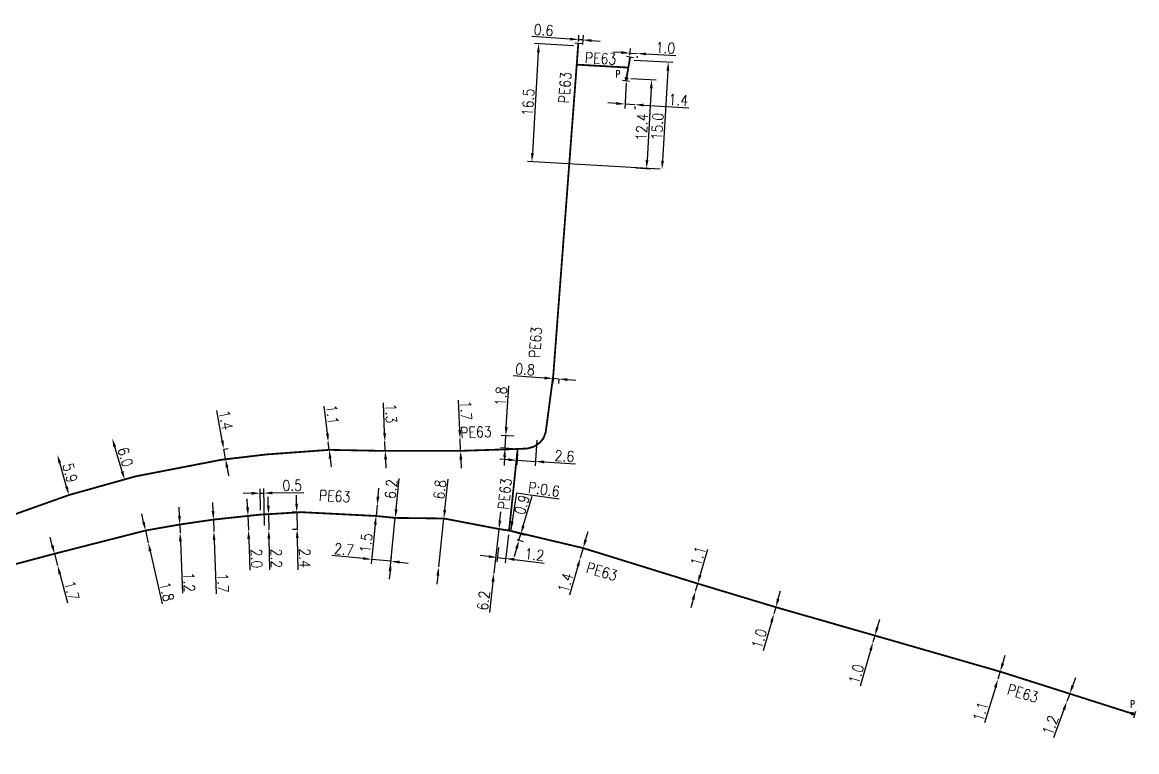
# Model space of a CAD drawing. Header units: millimetres. Extents: x 150994 to 151987, y 125997 to 127005.
# Drawn here: x 151564.7 to 151720, y 126005.2 to 126106.9 of the extents above; entities that cross this region are included whole.
import ezdxf
from ezdxf.enums import TextEntityAlignment as Align

# ---------------------------------------------------------------- set-up
doc = ezdxf.new("R2010")
doc.units = ezdxf.units.MM
doc.header["$PDMODE"] = 34
doc.linetypes.add('L_100_PE', pattern=[14, 10, -1.5, 1, -1.5])
doc.layers.get('0').update_dxf_attribs({"linetype": 'CONTINUOUS'})
doc.layers.get('Defpoints').update_dxf_attribs({"linetype": 'CONTINUOUS'})
for name, color, linetype in [('L_140', 3, 'CONTINUOUS'), ('L_300', 7, 'CONTINUOUS'), ('L_340', 7, 'CONTINUOUS')]:
    doc.layers.add(name, color=color, linetype=linetype)
doc.styles.add('G_ROMANS', font='ROMANS.SHX', dxfattribs={"width": 0.75})
doc.styles.get("Standard").update_dxf_attribs({"font": 'romans.shx', "width": 0.85})
doc.dimstyles.get("Standard").update_dxf_attribs({"dimtxt": 1.5, "dimasz": 1.2, "dimexe": 0.625, "dimexo": 0.625, "dimgap": 0.25, "dimtad": 1, "dimdec": 1, "dimzin": 0, "dimdsep": 46, "dimtxsty": 'Standard', "dimcen": -0.5, "dimadec": 0, "dimazin": 0, "dimtfac": 1, "dimtdec": 1, "dimtmove": 0, "dimatfit": 3, "dimfxl": 0, "dimtolj": 1, "dimtzin": 0, "dimarcsym": 0})

# ---------------------------------------------------------------- blocks, each defined once
blk = doc.blocks.new('*D0')
at = {"layer": 'Defpoints', "color": 0, "linetype": 'Continuous', "transparency": 16777216}
for p in [(151710.68, 126013.28), (151710.28, 126012.2), (151710.28, 126012.2)]:
    blk.add_point(p, dxfattribs=at)
at = {"layer": 'L_140', "color": 0, "linetype": 'Continuous', "lineweight": -2, "transparency": 16777216}
for p, q in [((151711.09, 126014.41), (151711.51, 126015.53)), ((151710.68, 126013.28), (151710.28, 126012.2)), ((151709.86, 126011.07), (151708.42, 126007.14))]:
    blk.add_line(p, q, dxfattribs=at)
at = {"layer": 'L_140', "color": 0, "linetype": 'Continuous', "transparency": 16777216}
for points in [[(151710.9, 126014.47), (151711.28, 126014.34), (151710.68, 126013.28)], [(151709.68, 126011.14), (151710.05, 126011), (151710.28, 126012.2)]]:
    blk.add_solid(points, dxfattribs=at)
at = {"layer": 'L_140', "color": 0, "linetype": 'Continuous', "transparency": 16777216, "insert": (151708, 126008.89), "char_height": 1.5, "attachment_point": 5, "rotation": 69.7941}
blk.add_mtext('\\A1;1.2', dxfattribs=at)
blk = doc.blocks.new('*D1')
at = {"layer": 'Defpoints', "color": 0, "linetype": 'Continuous', "transparency": 16777216}
for p in [(151700.99, 126016.36), (151700.66, 126015.31), (151700.66, 126015.31)]:
    blk.add_point(p, dxfattribs=at)
at = {"layer": 'L_140', "color": 0, "linetype": 'Continuous', "lineweight": -2, "transparency": 16777216}
for p, q in [((151701.34, 126017.51), (151701.69, 126018.65)), ((151700.99, 126016.36), (151700.66, 126015.31)), ((151700.31, 126014.16), (151698.82, 126009.24))]:
    blk.add_line(p, q, dxfattribs=at)
at = {"layer": 'L_140', "color": 0, "linetype": 'Continuous', "transparency": 16777216}
for points in [[(151701.14, 126017.56), (151701.53, 126017.45), (151700.99, 126016.36)], [(151700.12, 126014.22), (151700.51, 126014.1), (151700.66, 126015.31)]]:
    blk.add_solid(points, dxfattribs=at)
at = {"layer": 'L_140', "color": 0, "linetype": 'Continuous', "transparency": 16777216, "insert": (151698.24, 126010.79), "char_height": 1.5, "attachment_point": 5, "rotation": 73.0335}
blk.add_mtext('\\A1;1.1', dxfattribs=at)
blk = doc.blocks.new('*D2')
at = {"layer": 'Defpoints', "color": 0, "linetype": 'Continuous', "transparency": 16777216}
for p in [(151683.52, 126021.39), (151683.25, 126020.48), (151683.25, 126020.48)]:
    blk.add_point(p, dxfattribs=at)
at = {"layer": 'L_140', "color": 0, "linetype": 'Continuous', "lineweight": -2, "transparency": 16777216}
for p, q in [((151683.86, 126022.55), (151684.19, 126023.7)), ((151683.52, 126021.39), (151683.25, 126020.48)), ((151682.92, 126019.33), (151681.46, 126014.32))]:
    blk.add_line(p, q, dxfattribs=at)
at = {"layer": 'L_140', "color": 0, "linetype": 'Continuous', "transparency": 16777216}
for points in [[(151683.66, 126022.6), (151684.05, 126022.49), (151683.52, 126021.39)], [(151682.73, 126019.39), (151683.11, 126019.27), (151683.25, 126020.48)]]:
    blk.add_solid(points, dxfattribs=at)
at = {"layer": 'L_140', "color": 0, "linetype": 'Continuous', "transparency": 16777216, "insert": (151680.92, 126016.04), "char_height": 1.5, "attachment_point": 5, "rotation": 73.7423}
blk.add_mtext('\\A1;1.0', dxfattribs=at)
blk = doc.blocks.new('*D3')
at = {"layer": 'Defpoints', "color": 0, "linetype": 'Continuous', "transparency": 16777216}
for p in [(151669.44, 126024.43), (151669.44, 126024.43), (151669.71, 126025.35)]:
    blk.add_point(p, dxfattribs=at)
at = {"layer": 'L_140', "color": 0, "linetype": 'Continuous', "lineweight": -2, "transparency": 16777216}
for p, q in [((151670.04, 126026.5), (151670.37, 126027.65)), ((151669.71, 126025.35), (151669.44, 126024.43)), ((151669.11, 126023.28), (151667.95, 126019.26))]:
    blk.add_line(p, q, dxfattribs=at)
at = {"layer": 'L_140', "color": 0, "linetype": 'Continuous', "transparency": 16777216}
for points in [[(151669.85, 126026.55), (151670.23, 126026.44), (151669.71, 126025.35)], [(151668.92, 126023.34), (151669.3, 126023.22), (151669.44, 126024.43)]]:
    blk.add_solid(points, dxfattribs=at)
at = {"layer": 'L_140', "color": 0, "linetype": 'Continuous', "transparency": 16777216, "insert": (151667.4, 126020.97), "char_height": 1.5, "attachment_point": 5, "rotation": 73.8783}
blk.add_mtext('\\A1;1.0', dxfattribs=at)
blk = doc.blocks.new('*D4')
at = {"layer": 'Defpoints', "color": 0, "linetype": 'Continuous', "transparency": 16777216}
for p in [(151658.51, 126027.58), (151658.51, 126027.58), (151658.82, 126028.64)]:
    blk.add_point(p, dxfattribs=at)
at = {"layer": 'L_140', "color": 0, "linetype": 'Continuous', "lineweight": -2, "transparency": 16777216}
for p, q in [((151659.15, 126029.79), (151660.21, 126033.46)), ((151658.51, 126027.58), (151658.82, 126028.64)), ((151658.18, 126026.42), (151657.85, 126025.27))]:
    blk.add_line(p, q, dxfattribs=at)
at = {"layer": 'L_140', "color": 0, "linetype": 'Continuous', "transparency": 16777216}
for points in [[(151658.96, 126029.84), (151659.34, 126029.73), (151658.82, 126028.64)], [(151657.99, 126026.48), (151658.37, 126026.37), (151658.51, 126027.58)]]:
    blk.add_solid(points, dxfattribs=at)
at = {"layer": 'L_140', "color": 0, "linetype": 'Continuous', "transparency": 16777216, "insert": (151658.88, 126032.48), "char_height": 1.5, "attachment_point": 5, "rotation": 73.931}
blk.add_mtext('\\A1;1.1', dxfattribs=at)
blk = doc.blocks.new('*D5')
at = {"layer": 'Defpoints', "color": 0, "linetype": 'Continuous', "transparency": 16777216}
for p in [(151642.86, 126033.59), (151642.46, 126032.24), (151642.46, 126032.24)]:
    blk.add_point(p, dxfattribs=at)
at = {"layer": 'L_140', "color": 0, "linetype": 'Continuous', "lineweight": -2, "transparency": 16777216}
for p, q in [((151643.19, 126034.74), (151643.53, 126035.89)), ((151642.86, 126033.59), (151642.46, 126032.24)), ((151642.13, 126031.09), (151640.94, 126027.01))]:
    blk.add_line(p, q, dxfattribs=at)
at = {"layer": 'L_140', "color": 0, "linetype": 'Continuous', "transparency": 16777216}
for points in [[(151643, 126034.79), (151643.39, 126034.68), (151642.86, 126033.59)], [(151641.94, 126031.15), (151642.32, 126031.03), (151642.46, 126032.24)]]:
    blk.add_solid(points, dxfattribs=at)
at = {"layer": 'L_140', "color": 0, "linetype": 'Continuous', "transparency": 16777216, "insert": (151640.4, 126028.76), "char_height": 1.5, "attachment_point": 5, "rotation": 73.7108}
blk.add_mtext('\\A1;1.4', dxfattribs=at)
blk = doc.blocks.new('*D6')
at = {"layer": 'Defpoints', "color": 0, "linetype": 'Continuous', "transparency": 16777216}
for p in [(151632.53, 126036.04), (151633.02, 126034.96), (151633.91, 126034.69)]:
    blk.add_point(p, dxfattribs=at)
at = {"layer": 'L_140', "color": 0, "linetype": 'Continuous', "lineweight": -2, "transparency": 16777216}
for p, q in [((151634.51, 126036.7), (151635.73, 126040.84)), ((151633.13, 126035.86), (151634.77, 126035.37)), ((151633.91, 126034.69), (151634.17, 126035.55)), ((151633.57, 126033.54), (151633.23, 126032.39)), ((151633.61, 126034.78), (151634.51, 126034.51))]:
    blk.add_line(p, q, dxfattribs=at)
at = {"layer": 'L_140', "color": 0, "linetype": 'Continuous', "transparency": 16777216}
for points in [[(151634.32, 126036.76), (151634.7, 126036.65), (151634.17, 126035.55)], [(151633.38, 126033.6), (151633.76, 126033.48), (151633.91, 126034.69)]]:
    blk.add_solid(points, dxfattribs=at)
at = {"layer": 'L_140', "color": 0, "linetype": 'Continuous', "transparency": 16777216, "insert": (151634.33, 126039.63), "char_height": 1.5, "attachment_point": 5, "rotation": 73.4862}
blk.add_mtext('\\A1;0.9', dxfattribs=at)
blk = doc.blocks.new('*D7')
at = {"layer": 'Defpoints', "color": 0, "linetype": 'Continuous', "transparency": 16777216}
for p in [(151632.53, 126036.04), (151631.12, 126034.28), (151630.88, 126032.28)]:
    blk.add_point(p, dxfattribs=at)
at = {"layer": 'L_140', "color": 0, "linetype": 'Continuous', "lineweight": -2, "transparency": 16777216}
for p, q in [((151632.46, 126035.42), (151632, 126031.52)), ((151631.05, 126033.66), (151630.81, 126031.66)), ((151629.69, 126032.42), (151628.5, 126032.56)), ((151630.88, 126032.28), (151632.07, 126032.14)), ((151633.27, 126032), (151637.43, 126031.51))]:
    blk.add_line(p, q, dxfattribs=at)
at = {"layer": 'L_140', "color": 0, "linetype": 'Continuous', "transparency": 16777216}
for points in [[(151629.71, 126032.61), (151629.67, 126032.22), (151630.88, 126032.28)], [(151633.29, 126032.2), (151633.24, 126031.8), (151632.07, 126032.14)]]:
    blk.add_solid(points, dxfattribs=at)
at = {"layer": 'L_140', "color": 0, "linetype": 'Continuous', "transparency": 16777216, "insert": (151636.06, 126032.68), "char_height": 1.5, "attachment_point": 5, "rotation": 353.3208}
blk.add_mtext('\\A1;1.2', dxfattribs=at)
blk = doc.blocks.new('*D8')
at = {"layer": 'Defpoints', "color": 0, "linetype": 'Continuous', "transparency": 16777216}
for p in [(151631.12, 126036.25), (151630.41, 126030.09), (151630.41, 126030.09)]:
    blk.add_point(p, dxfattribs=at)
at = {"layer": 'L_140', "color": 0, "linetype": 'Continuous', "lineweight": -2, "transparency": 16777216}
for p, q in [((151631.25, 126037.44), (151631.39, 126038.63)), ((151631.12, 126036.25), (151630.41, 126030.09)), ((151630.27, 126028.9), (151629.78, 126024.61))]:
    blk.add_line(p, q, dxfattribs=at)
at = {"layer": 'L_140', "color": 0, "linetype": 'Continuous', "transparency": 16777216}
for points in [[(151631.05, 126037.46), (151631.45, 126037.42), (151631.12, 126036.25)], [(151630.07, 126028.92), (151630.47, 126028.87), (151630.41, 126030.09)]]:
    blk.add_solid(points, dxfattribs=at)
at = {"layer": 'L_140', "color": 0, "linetype": 'Continuous', "transparency": 16777216, "insert": (151628.96, 126026.27), "char_height": 1.5, "attachment_point": 5, "rotation": 83.438}
blk.add_mtext('\\A1;6.2', dxfattribs=at)
blk = doc.blocks.new('*D9')
at = {"layer": 'Defpoints', "color": 0, "linetype": 'Continuous', "transparency": 16777216}
for p in [(151623.44, 126037.72), (151622.72, 126030.96), (151622.72, 126030.96)]:
    blk.add_point(p, dxfattribs=at)
at = {"layer": 'L_140', "color": 0, "linetype": 'Continuous', "lineweight": -2, "transparency": 16777216}
for p, q in [((151623.57, 126038.91), (151624.03, 126043.2)), ((151622.72, 126030.96), (151623.44, 126037.72)), ((151622.59, 126029.76), (151622.46, 126028.57))]:
    blk.add_line(p, q, dxfattribs=at)
at = {"layer": 'L_140', "color": 0, "linetype": 'Continuous', "transparency": 16777216}
for points in [[(151623.37, 126038.93), (151623.77, 126038.89), (151623.44, 126037.72)], [(151622.39, 126029.78), (151622.79, 126029.74), (151622.72, 126030.96)]]:
    blk.add_solid(points, dxfattribs=at)
at = {"layer": 'L_140', "color": 0, "linetype": 'Continuous', "transparency": 16777216, "insert": (151622.87, 126041.76), "char_height": 1.5, "attachment_point": 5, "rotation": 83.903}
blk.add_mtext('\\A1;6.8', dxfattribs=at)
blk = doc.blocks.new('*D10')
at = {"layer": 'Defpoints', "color": 0, "linetype": 'Continuous', "transparency": 16777216}
for p in [(151616.67, 126037.8), (151616.05, 126031.63), (151616.05, 126031.63)]:
    blk.add_point(p, dxfattribs=at)
at = {"layer": 'L_140', "color": 0, "linetype": 'Continuous', "lineweight": -2, "transparency": 16777216}
for p, q in [((151616.79, 126038.99), (151617.22, 126043.28)), ((151616.05, 126031.63), (151616.67, 126037.8)), ((151615.93, 126030.43), (151615.81, 126029.24))]:
    blk.add_line(p, q, dxfattribs=at)
at = {"layer": 'L_140', "color": 0, "linetype": 'Continuous', "transparency": 16777216}
for points in [[(151616.59, 126039.01), (151616.99, 126038.97), (151616.67, 126037.8)], [(151615.73, 126030.45), (151616.13, 126030.41), (151616.05, 126031.63)]]:
    blk.add_solid(points, dxfattribs=at)
at = {"layer": 'L_140', "color": 0, "linetype": 'Continuous', "transparency": 16777216, "insert": (151616.07, 126041.83), "char_height": 1.5, "attachment_point": 5, "rotation": 84.2509}
blk.add_mtext('\\A1;6.2', dxfattribs=at)
blk = doc.blocks.new('*D11')
at = {"layer": 'Defpoints', "color": 0, "linetype": 'Continuous', "transparency": 16777216}
for p in [(151613.99, 126038.07), (151616.06, 126031.75), (151615.86, 126029.72)]:
    blk.add_point(p, dxfattribs=at)
at = {"layer": 'L_140', "color": 0, "linetype": 'Continuous', "lineweight": -2, "transparency": 16777216}
for p, q in [((151613.92, 126037.45), (151613.31, 126031.4)), ((151612.18, 126032.14), (151607.83, 126032.58)), ((151616.06, 126031.75), (151613.38, 126032.02)), ((151615.92, 126030.35), (151616.13, 126032.38)), ((151617.26, 126031.63), (151618.45, 126031.51))]:
    blk.add_line(p, q, dxfattribs=at)
at = {"layer": 'L_140', "color": 0, "linetype": 'Continuous', "transparency": 16777216}
for points in [[(151612.2, 126032.34), (151612.16, 126031.95), (151613.38, 126032.02)], [(151617.28, 126031.83), (151617.24, 126031.43), (151616.06, 126031.75)]]:
    blk.add_solid(points, dxfattribs=at)
at = {"layer": 'L_140', "color": 0, "linetype": 'Continuous', "transparency": 16777216, "insert": (151609.51, 126033.42), "char_height": 1.5, "attachment_point": 5, "rotation": 354.2509}
blk.add_mtext('\\A1;2.7', dxfattribs=at)
blk = doc.blocks.new('*D12')
at = {"layer": 'Defpoints', "color": 0, "linetype": 'Continuous', "transparency": 16777216}
for p in [(151614.14, 126039.56), (151614.14, 126039.56), (151613.99, 126038.07)]:
    blk.add_point(p, dxfattribs=at)
at = {"layer": 'L_140', "color": 0, "linetype": 'Continuous', "lineweight": -2, "transparency": 16777216}
for p, q in [((151614.26, 126040.76), (151614.38, 126041.95)), ((151613.36, 126038.13), (151613.36, 126038.13)), ((151613.51, 126039.63), (151613.51, 126039.63)), ((151614.14, 126039.56), (151613.99, 126038.07)), ((151613.87, 126036.88), (151613.45, 126032.71))]:
    blk.add_line(p, q, dxfattribs=at)
at = {"layer": 'L_140', "color": 0, "linetype": 'Continuous', "transparency": 16777216}
for points in [[(151614.06, 126040.78), (151614.46, 126040.74), (151614.14, 126039.56)], [(151613.67, 126036.9), (151614.06, 126036.86), (151613.99, 126038.07)]]:
    blk.add_solid(points, dxfattribs=at)
at = {"layer": 'L_140', "color": 0, "linetype": 'Continuous', "transparency": 16777216, "insert": (151612.6, 126034.3), "char_height": 1.5, "attachment_point": 5, "rotation": 84.2509}
blk.add_mtext('\\A1;1.5', dxfattribs=at)
blk = doc.blocks.new('*D13')
at = {"layer": 'Defpoints', "color": 0, "linetype": 'Continuous', "transparency": 16777216}
for p in [(151603.56, 126038.6), (151602.98, 126036.19), (151603.6, 126036.2)]:
    blk.add_point(p, dxfattribs=at)
at = {"layer": 'L_140', "color": 0, "linetype": 'Continuous', "lineweight": -2, "transparency": 16777216}
for p, q in [((151602.91, 126039.79), (151602.89, 126040.99)), ((151602.93, 126038.59), (151602.31, 126038.58)), ((151602.94, 126038.59), (151602.98, 126036.19)), ((151602.97, 126036.19), (151602.35, 126036.18)), ((151603, 126034.99), (151603.08, 126030.56))]:
    blk.add_line(p, q, dxfattribs=at)
at = {"layer": 'L_140', "color": 0, "linetype": 'Continuous', "transparency": 16777216}
for points in [[(151603.11, 126039.8), (151602.71, 126039.79), (151602.94, 126038.59)], [(151603.2, 126035), (151602.8, 126034.99), (151602.98, 126036.19)]]:
    blk.add_solid(points, dxfattribs=at)
at = {"layer": 'L_140', "color": 0, "linetype": 'Continuous', "transparency": 16777216, "insert": (151604.05, 126032.2), "char_height": 1.5, "attachment_point": 5, "rotation": 271.0036}
blk.add_mtext('\\A1;2.4', dxfattribs=at)
blk = doc.blocks.new('*D14')
at = {"layer": 'Defpoints', "color": 0, "linetype": 'Continuous', "transparency": 16777216}
for p in [(151598.99, 126038.32), (151599.03, 126036.12), (151599.03, 126036.12)]:
    blk.add_point(p, dxfattribs=at)
at = {"layer": 'L_140', "color": 0, "linetype": 'Continuous', "lineweight": -2, "transparency": 16777216}
for p, q in [((151598.97, 126039.52), (151598.94, 126040.72)), ((151598.99, 126038.32), (151599.03, 126036.12)), ((151599.05, 126034.92), (151599.12, 126030.55))]:
    blk.add_line(p, q, dxfattribs=at)
at = {"layer": 'L_140', "color": 0, "linetype": 'Continuous', "transparency": 16777216}
for points in [[(151599.17, 126039.53), (151598.77, 126039.52), (151598.99, 126038.32)], [(151599.25, 126034.93), (151598.85, 126034.92), (151599.03, 126036.12)]]:
    blk.add_solid(points, dxfattribs=at)
at = {"layer": 'L_140', "color": 0, "linetype": 'Continuous', "transparency": 16777216, "insert": (151600.09, 126032.16), "char_height": 1.5, "attachment_point": 5, "rotation": 271.0036}
blk.add_mtext('\\A1;2.2', dxfattribs=at)
blk = doc.blocks.new('*D15')
at = {"layer": 'Defpoints', "color": 0, "linetype": 'Continuous', "transparency": 16777216}
for p in [(151598.34, 126041.26), (151597.89, 126038.26), (151598.43, 126036.11)]:
    blk.add_point(p, dxfattribs=at)
at = {"layer": 'L_140', "color": 0, "linetype": 'Continuous', "lineweight": -2, "transparency": 16777216}
for p, q in [((151596.64, 126041.23), (151595.44, 126041.2)), ((151597.88, 126038.88), (151597.83, 126041.87)), ((151597.84, 126041.25), (151598.34, 126041.26)), ((151598.42, 126036.74), (151598.33, 126041.88)), ((151599.54, 126041.28), (151603.91, 126041.35))]:
    blk.add_line(p, q, dxfattribs=at)
at = {"layer": 'L_140', "color": 0, "linetype": 'Continuous', "transparency": 16777216}
for points in [[(151596.63, 126041.43), (151596.64, 126041.03), (151597.84, 126041.25)], [(151599.53, 126041.48), (151599.54, 126041.08), (151598.34, 126041.26)]]:
    blk.add_solid(points, dxfattribs=at)
at = {"layer": 'L_140', "color": 0, "linetype": 'Continuous', "transparency": 16777216, "insert": (151602.3, 126042.33), "char_height": 1.5, "attachment_point": 5, "rotation": 1.0036}
blk.add_mtext('\\A1;0.5', dxfattribs=at)
blk = doc.blocks.new('*D16')
at = {"layer": 'Defpoints', "color": 0, "linetype": 'Continuous', "transparency": 16777216}
for p in [(151596.13, 126038.08), (151596.2, 126036.08), (151596.2, 126036.08)]:
    blk.add_point(p, dxfattribs=at)
at = {"layer": 'L_140', "color": 0, "linetype": 'Continuous', "lineweight": -2, "transparency": 16777216}
for p, q in [((151596.08, 126039.28), (151596.04, 126040.48)), ((151596.13, 126038.08), (151596.2, 126036.08)), ((151596.24, 126034.88), (151596.39, 126030.52))]:
    blk.add_line(p, q, dxfattribs=at)
at = {"layer": 'L_140', "color": 0, "linetype": 'Continuous', "transparency": 16777216}
for points in [[(151596.28, 126039.29), (151595.88, 126039.27), (151596.13, 126038.08)], [(151596.44, 126034.89), (151596.04, 126034.88), (151596.2, 126036.08)]]:
    blk.add_solid(points, dxfattribs=at)
at = {"layer": 'L_140', "color": 0, "linetype": 'Continuous', "transparency": 16777216, "insert": (151597.34, 126032.14), "char_height": 1.5, "attachment_point": 5, "rotation": 272.0299}
blk.add_mtext('\\A1;2.0', dxfattribs=at)
blk = doc.blocks.new('*D17')
at = {"layer": 'Defpoints', "color": 0, "linetype": 'Continuous', "transparency": 16777216}
for p in [(151591.31, 126037.56), (151591.37, 126035.91), (151591.37, 126035.91)]:
    blk.add_point(p, dxfattribs=at)
at = {"layer": 'L_140', "color": 0, "linetype": 'Continuous', "lineweight": -2, "transparency": 16777216}
for p, q in [((151591.27, 126038.76), (151591.23, 126039.96)), ((151591.31, 126037.56), (151591.37, 126035.91)), ((151591.94, 126037.58), (151591.94, 126037.58)), ((151592, 126035.94), (151592, 126035.94)), ((151591.42, 126034.71), (151591.69, 126027.2))]:
    blk.add_line(p, q, dxfattribs=at)
at = {"layer": 'L_140', "color": 0, "linetype": 'Continuous', "transparency": 16777216}
for points in [[(151591.47, 126038.77), (151591.07, 126038.75), (151591.31, 126037.56)], [(151591.62, 126034.72), (151591.22, 126034.71), (151591.37, 126035.91)]]:
    blk.add_solid(points, dxfattribs=at)
at = {"layer": 'L_140', "color": 0, "linetype": 'Continuous', "transparency": 16777216, "insert": (151592.64, 126028.73), "char_height": 1.5, "attachment_point": 5, "rotation": 272.1045}
blk.add_mtext('\\A1;1.7', dxfattribs=at)
blk = doc.blocks.new('*D18')
at = {"layer": 'Defpoints', "color": 0, "linetype": 'Continuous', "transparency": 16777216}
for p in [(151586.62, 126036.88), (151586.67, 126035.73), (151586.67, 126035.73)]:
    blk.add_point(p, dxfattribs=at)
at = {"layer": 'L_140', "color": 0, "linetype": 'Continuous', "lineweight": -2, "transparency": 16777216}
for p, q in [((151586.58, 126038.08), (151586.53, 126039.28)), ((151586.62, 126036.88), (151586.67, 126035.73)), ((151586.71, 126034.53), (151586.99, 126027.3))]:
    blk.add_line(p, q, dxfattribs=at)
at = {"layer": 'L_140', "color": 0, "linetype": 'Continuous', "transparency": 16777216}
for points in [[(151586.78, 126038.09), (151586.38, 126038.07), (151586.62, 126036.88)], [(151586.91, 126034.54), (151586.51, 126034.53), (151586.67, 126035.73)]]:
    blk.add_solid(points, dxfattribs=at)
at = {"layer": 'L_140', "color": 0, "linetype": 'Continuous', "transparency": 16777216, "insert": (151587.93, 126028.83), "char_height": 1.5, "attachment_point": 5, "rotation": 272.1792}
blk.add_mtext('\\A1;1.2', dxfattribs=at)
blk = doc.blocks.new('*D19')
at = {"layer": 'Defpoints', "color": 0, "linetype": 'Continuous', "transparency": 16777216}
for p in [(151581.85, 126036.04), (151582.24, 126034.33), (151582.24, 126034.33)]:
    blk.add_point(p, dxfattribs=at)
at = {"layer": 'L_140', "color": 0, "linetype": 'Continuous', "lineweight": -2, "transparency": 16777216}
for p, q in [((151581.59, 126037.21), (151581.32, 126038.38)), ((151581.85, 126036.04), (151582.24, 126034.33)), ((151582.51, 126033.16), (151584.18, 126025.82))]:
    blk.add_line(p, q, dxfattribs=at)
at = {"layer": 'L_140', "color": 0, "linetype": 'Continuous', "transparency": 16777216}
for points in [[(151581.78, 126037.25), (151581.39, 126037.16), (151581.85, 126036.04)], [(151582.7, 126033.21), (151582.31, 126033.12), (151582.24, 126034.33)]]:
    blk.add_solid(points, dxfattribs=at)
at = {"layer": 'L_140', "color": 0, "linetype": 'Continuous', "transparency": 16777216, "insert": (151584.82, 126027.5), "char_height": 1.5, "attachment_point": 5, "rotation": 282.8165}
blk.add_mtext('\\A1;1.8', dxfattribs=at)
blk = doc.blocks.new('*D20')
at = {"layer": 'Defpoints', "color": 0, "linetype": 'Continuous', "transparency": 16777216}
for p in [(151569.16, 126032.8), (151569.6, 126031.16), (151569.6, 126031.16)]:
    blk.add_point(p, dxfattribs=at)
at = {"layer": 'L_140', "color": 0, "linetype": 'Continuous', "lineweight": -2, "transparency": 16777216}
for p, q in [((151568.85, 126033.96), (151568.54, 126035.12)), ((151569.16, 126032.8), (151569.6, 126031.16)), ((151569.91, 126030), (151570.99, 126025.95))]:
    blk.add_line(p, q, dxfattribs=at)
at = {"layer": 'L_140', "color": 0, "linetype": 'Continuous', "transparency": 16777216}
for points in [[(151569.05, 126034.01), (151568.66, 126033.91), (151569.16, 126032.8)], [(151570.1, 126030.05), (151569.72, 126029.95), (151569.6, 126031.16)]]:
    blk.add_solid(points, dxfattribs=at)
at = {"layer": 'L_140', "color": 0, "linetype": 'Continuous', "transparency": 16777216, "insert": (151571.57, 126027.65), "char_height": 1.5, "attachment_point": 5, "rotation": 284.9203}
blk.add_mtext('\\A1;1.7', dxfattribs=at)
blk = doc.blocks.new('*D25')
at = {"layer": 'Defpoints', "color": 0, "linetype": 'Continuous', "transparency": 16777216}
for p in [(151569.57, 126046.62), (151569.57, 126046.62), (151571.18, 126040.99)]:
    blk.add_point(p, dxfattribs=at)
at = {"layer": 'L_140', "color": 0, "linetype": 'Continuous', "lineweight": -2, "transparency": 16777216}
blk.add_line((151570.85, 126042.15), (151569.9, 126045.46), dxfattribs=at)
at = {"layer": 'L_140', "color": 0, "linetype": 'Continuous', "transparency": 16777216}
for points in [[(151570.09, 126045.52), (151569.7, 126045.41), (151569.57, 126046.62)], [(151571.04, 126042.2), (151570.66, 126042.09), (151571.18, 126040.99)]]:
    blk.add_solid(points, dxfattribs=at)
at = {"layer": 'L_140', "color": 0, "linetype": 'Continuous', "transparency": 16777216, "insert": (151571.33, 126044.08), "char_height": 1.5, "attachment_point": 5, "rotation": 286.0137}
blk.add_mtext('\\A1;5.9', dxfattribs=at)
blk = doc.blocks.new('*D26')
at = {"layer": 'Defpoints', "color": 0, "linetype": 'Continuous', "transparency": 16777216}
for p in [(151577.21, 126048.87), (151577.21, 126048.87), (151580.49, 126043.6)]:
    blk.add_point(p, dxfattribs=at)
at = {"layer": 'L_140', "color": 0, "linetype": 'Continuous', "lineweight": -2, "transparency": 16777216}
for p, q in [((151578.59, 126044.28), (151577.56, 126047.73)), ((151579.9, 126043.42), (151578.34, 126042.95))]:
    blk.add_line(p, q, dxfattribs=at)
at = {"layer": 'L_140', "color": 0, "linetype": 'Continuous', "transparency": 16777216}
for points in [[(151577.75, 126047.78), (151577.36, 126047.67), (151577.21, 126048.87)], [(151578.78, 126044.34), (151578.4, 126044.22), (151578.94, 126043.13)]]:
    blk.add_solid(points, dxfattribs=at)
at = {"layer": 'L_140', "color": 0, "linetype": 'Continuous', "transparency": 16777216, "insert": (151579.03, 126046.29), "char_height": 1.5, "attachment_point": 5, "rotation": 286.7433}
blk.add_mtext('\\A1;6.0', dxfattribs=at)
blk = doc.blocks.new('*D27')
at = {"layer": 'Defpoints', "color": 0, "linetype": 'Continuous', "transparency": 16777216}
for p in [(151592.19, 126047.29), (151592.44, 126045.91), (151592.76, 126047.39)]:
    blk.add_point(p, dxfattribs=at)
at = {"layer": 'L_140', "color": 0, "linetype": 'Continuous', "lineweight": -2, "transparency": 16777216}
for p, q in [((151592.55, 126048.58), (151591.8, 126052.76)), ((151592.81, 126047.4), (151593.38, 126047.5)), ((151593.01, 126046.02), (151592.76, 126047.39)), ((151593.05, 126046.02), (151593.62, 126046.13)), ((151593.22, 126044.83), (151593.43, 126043.65))]:
    blk.add_line(p, q, dxfattribs=at)
at = {"layer": 'L_140', "color": 0, "linetype": 'Continuous', "transparency": 16777216}
for points in [[(151592.75, 126048.61), (151592.35, 126048.54), (151592.76, 126047.39)], [(151593.41, 126044.87), (151593.02, 126044.8), (151593.01, 126046.02)]]:
    blk.add_solid(points, dxfattribs=at)
at = {"layer": 'L_140', "color": 0, "linetype": 'Continuous', "transparency": 16777216, "insert": (151593.05, 126051.43), "char_height": 1.5, "attachment_point": 5, "rotation": 280.1272}
blk.add_mtext('\\A1;1.4', dxfattribs=at)
blk = doc.blocks.new('*D28')
at = {"layer": 'Defpoints', "color": 0, "linetype": 'Continuous', "transparency": 16777216}
for p in [(151607.33, 126048.38), (151607.33, 126048.38), (151607.46, 126047.29)]:
    blk.add_point(p, dxfattribs=at)
at = {"layer": 'L_140', "color": 0, "linetype": 'Continuous', "lineweight": -2, "transparency": 16777216}
for p, q in [((151607.2, 126049.58), (151606.76, 126053.38)), ((151607.46, 126047.29), (151607.33, 126048.38)), ((151607.59, 126046.1), (151607.73, 126044.91))]:
    blk.add_line(p, q, dxfattribs=at)
at = {"layer": 'L_140', "color": 0, "linetype": 'Continuous', "transparency": 16777216}
for points in [[(151607.4, 126049.6), (151607, 126049.55), (151607.33, 126048.38)], [(151607.79, 126046.12), (151607.39, 126046.08), (151607.46, 126047.29)]]:
    blk.add_solid(points, dxfattribs=at)
at = {"layer": 'L_140', "color": 0, "linetype": 'Continuous', "transparency": 16777216, "insert": (151607.91, 126052.19), "char_height": 1.5, "attachment_point": 5, "rotation": 276.5055}
blk.add_mtext('\\A1;1.1', dxfattribs=at)
blk = doc.blocks.new('*D29')
at = {"layer": 'Defpoints', "color": 0, "linetype": 'Continuous', "transparency": 16777216}
for p in [(151615.22, 126048.44), (151615.22, 126048.44), (151615.27, 126047.14)]:
    blk.add_point(p, dxfattribs=at)
at = {"layer": 'L_140', "color": 0, "linetype": 'Continuous', "lineweight": -2, "transparency": 16777216}
for p, q in [((151615.18, 126049.64), (151615.02, 126053.83)), ((151615.27, 126047.14), (151615.22, 126048.44)), ((151615.32, 126045.95), (151615.36, 126044.75))]:
    blk.add_line(p, q, dxfattribs=at)
at = {"layer": 'L_140', "color": 0, "linetype": 'Continuous', "transparency": 16777216}
for points in [[(151615.38, 126049.65), (151614.98, 126049.64), (151615.22, 126048.44)], [(151615.52, 126045.95), (151615.12, 126045.94), (151615.27, 126047.14)]]:
    blk.add_solid(points, dxfattribs=at)
at = {"layer": 'L_140', "color": 0, "linetype": 'Continuous', "transparency": 16777216, "insert": (151616.08, 126052.37), "char_height": 1.5, "attachment_point": 5, "rotation": 272.1674}
blk.add_mtext('\\A1;1.3', dxfattribs=at)
blk = doc.blocks.new('*D30')
at = {"layer": 'Defpoints', "color": 0, "linetype": 'Continuous', "transparency": 16777216}
for p in [(151625.69, 126048.85), (151625.69, 126048.85), (151625.76, 126047.15)]:
    blk.add_point(p, dxfattribs=at)
at = {"layer": 'L_140', "color": 0, "linetype": 'Continuous', "lineweight": -2, "transparency": 16777216}
for p, q in [((151625.65, 126050.04), (151625.48, 126054.23)), ((151625.76, 126047.15), (151625.69, 126048.85)), ((151625.81, 126045.95), (151625.85, 126044.75))]:
    blk.add_line(p, q, dxfattribs=at)
at = {"layer": 'L_140', "color": 0, "linetype": 'Continuous', "transparency": 16777216}
for points in [[(151625.85, 126050.05), (151625.45, 126050.04), (151625.69, 126048.85)], [(151626.01, 126045.95), (151625.61, 126045.94), (151625.76, 126047.15)]]:
    blk.add_solid(points, dxfattribs=at)
at = {"layer": 'L_140', "color": 0, "linetype": 'Continuous', "transparency": 16777216, "insert": (151626.54, 126052.78), "char_height": 1.5, "attachment_point": 5, "rotation": 272.2267}
blk.add_mtext('\\A1;1.7', dxfattribs=at)
blk = doc.blocks.new('*D31')
at = {"layer": 'Defpoints', "color": 0, "linetype": 'Continuous', "transparency": 16777216}
for p in [(151636.44, 126049.25), (151633.72, 126047.41), (151636.22, 126045.68)]:
    blk.add_point(p, dxfattribs=at)
at = {"layer": 'L_140', "color": 0, "linetype": 'Continuous', "lineweight": -2, "transparency": 16777216}
for p, q in [((151636.4, 126048.63), (151636.18, 126045.05)), ((151632.43, 126045.91), (151631.23, 126045.98)), ((151633.68, 126046.78), (151633.59, 126045.21)), ((151633.62, 126045.83), (151636.22, 126045.68)), ((151637.42, 126045.6), (151641.78, 126045.34))]:
    blk.add_line(p, q, dxfattribs=at)
at = {"layer": 'L_140', "color": 0, "linetype": 'Continuous', "transparency": 16777216}
for points in [[(151632.44, 126046.11), (151632.41, 126045.71), (151633.62, 126045.83)], [(151637.43, 126045.8), (151637.4, 126045.4), (151636.22, 126045.68)]]:
    blk.add_solid(points, dxfattribs=at)
at = {"layer": 'L_140', "color": 0, "linetype": 'Continuous', "transparency": 16777216, "insert": (151640.26, 126046.43), "char_height": 1.5, "attachment_point": 5, "rotation": 356.5247}
blk.add_mtext('\\A1;2.6', dxfattribs=at)
blk = doc.blocks.new('*D32')
at = {"layer": 'Defpoints', "color": 0, "linetype": 'Continuous', "transparency": 16777216}
for p in [(151632.07, 126049.26), (151633.83, 126049.15), (151633.72, 126047.41)]:
    blk.add_point(p, dxfattribs=at)
at = {"layer": 'L_140', "color": 0, "linetype": 'Continuous', "lineweight": -2, "transparency": 16777216}
for p, q in [((151632.14, 126050.46), (151632.49, 126056.2)), ((151633.2, 126049.19), (151631.44, 126049.3)), ((151631.96, 126047.51), (151632.07, 126049.26)), ((151633.1, 126047.45), (151631.34, 126047.55)), ((151631.89, 126046.32), (151631.82, 126045.12))]:
    blk.add_line(p, q, dxfattribs=at)
at = {"layer": 'L_140', "color": 0, "linetype": 'Continuous', "transparency": 16777216}
for points in [[(151631.94, 126050.47), (151632.34, 126050.45), (151632.07, 126049.26)], [(151631.69, 126046.33), (151632.09, 126046.3), (151631.96, 126047.51)]]:
    blk.add_solid(points, dxfattribs=at)
at = {"layer": 'L_140', "color": 0, "linetype": 'Continuous', "transparency": 16777216, "insert": (151631.4, 126054.77), "char_height": 1.5, "attachment_point": 5, "rotation": 86.5247}
blk.add_mtext('\\A1;1.8', dxfattribs=at)
blk = doc.blocks.new('*D33')
at = {"layer": 'Defpoints', "color": 0, "linetype": 'Continuous', "transparency": 16777216}
for p in [(151638.7, 126057.82), (151639.46, 126057.17), (151639.5, 126057.77)]:
    blk.add_point(p, dxfattribs=at)
at = {"layer": 'L_140', "color": 0, "linetype": 'Continuous', "lineweight": -2, "transparency": 16777216}
for p, q in [((151637.46, 126057.31), (151633.1, 126057.63)), ((151638.66, 126057.2), (151638.62, 126056.6)), ((151639.46, 126057.17), (151638.66, 126057.23)), ((151639.46, 126057.14), (151639.41, 126056.55)), ((151640.66, 126057.08), (151641.85, 126057))]:
    blk.add_line(p, q, dxfattribs=at)
at = {"layer": 'L_140', "color": 0, "linetype": 'Continuous', "transparency": 16777216}
for points in [[(151637.48, 126057.51), (151637.45, 126057.11), (151638.66, 126057.23)], [(151640.67, 126057.28), (151640.64, 126056.88), (151639.46, 126057.17)]]:
    blk.add_solid(points, dxfattribs=at)
at = {"layer": 'L_140', "color": 0, "linetype": 'Continuous', "transparency": 16777216, "insert": (151634.76, 126058.51), "char_height": 1.5, "attachment_point": 5, "rotation": 355.8934}
blk.add_mtext('\\A1;0.8', dxfattribs=at)
blk = doc.blocks.new('*D34')
at = {"layer": 'Defpoints', "color": 0, "linetype": 'Continuous', "transparency": 16777216}
for p in [(151648.89, 126099.11), (151649.56, 126086.65), (151651.69, 126086.53)]:
    blk.add_point(p, dxfattribs=at)
at = {"layer": 'L_340', "color": 0, "linetype": 'Continuous', "lineweight": -2, "transparency": 16777216}
for p, q in [((151649.51, 126099.07), (151653.04, 126098.87)), ((151652.34, 126097.71), (151651.76, 126087.72)), ((151650.18, 126086.61), (151652.31, 126086.49))]:
    blk.add_line(p, q, dxfattribs=at)
at = {"layer": 'L_340', "color": 0, "linetype": 'Continuous', "transparency": 16777216}
for points in [[(151652.14, 126097.72), (151652.54, 126097.69), (151652.41, 126098.9)], [(151651.56, 126087.73), (151651.96, 126087.71), (151651.69, 126086.53)]]:
    blk.add_solid(points, dxfattribs=at)
at = {"layer": 'L_340', "color": 0, "linetype": 'Continuous', "transparency": 16777216, "insert": (151651.03, 126092.28), "char_height": 1.5, "attachment_point": 5, "rotation": 86.6572}
blk.add_mtext('\\A1;12.4', dxfattribs=at)
blk = doc.blocks.new('*D35')
at = {"layer": 'Defpoints', "color": 0, "linetype": 'Continuous', "transparency": 16777216}
for p in [(151649.34, 126101.69), (151653.82, 126086.4), (151653.85, 126086.4)]:
    blk.add_point(p, dxfattribs=at)
at = {"layer": 'L_340', "color": 0, "linetype": 'Continuous', "lineweight": -2, "transparency": 16777216}
for p, q in [((151649.96, 126101.65), (151655.35, 126101.34)), ((151654.66, 126100.18), (151653.92, 126087.6)), ((151654.45, 126086.36), (151654.48, 126086.36))]:
    blk.add_line(p, q, dxfattribs=at)
at = {"layer": 'L_340', "color": 0, "linetype": 'Continuous', "transparency": 16777216}
for points in [[(151654.46, 126100.19), (151654.86, 126100.16), (151654.73, 126101.37)], [(151653.72, 126087.61), (151654.12, 126087.59), (151653.85, 126086.4)]]:
    blk.add_solid(points, dxfattribs=at)
at = {"layer": 'L_340', "color": 0, "linetype": 'Continuous', "transparency": 16777216, "insert": (151653.2, 126092.37), "char_height": 1.5, "attachment_point": 5, "rotation": 86.6572}
blk.add_mtext('\\A1;15.0', dxfattribs=at)
blk = doc.blocks.new('*D36')
at = {"layer": 'Defpoints', "color": 0, "linetype": 'Continuous', "transparency": 16777216}
for p in [(151642.15, 126103.61), (151635.71, 126087.46), (151654.23, 126086.38)]:
    blk.add_point(p, dxfattribs=at)
at = {"layer": 'L_340', "color": 0, "linetype": 'Continuous', "lineweight": -2, "transparency": 16777216}
for p, q in [((151641.53, 126103.65), (151636.05, 126103.97)), ((151636.6, 126102.73), (151635.78, 126088.66)), ((151653.6, 126086.41), (151635.09, 126087.49))]:
    blk.add_line(p, q, dxfattribs=at)
at = {"layer": 'L_340', "color": 0, "linetype": 'Continuous', "transparency": 16777216}
for points in [[(151636.4, 126102.74), (151636.8, 126102.72), (151636.67, 126103.93)], [(151635.58, 126088.67), (151635.98, 126088.64), (151635.71, 126087.46)]]:
    blk.add_solid(points, dxfattribs=at)
at = {"layer": 'L_340', "color": 0, "linetype": 'Continuous', "transparency": 16777216, "insert": (151635.19, 126095.75), "char_height": 1.5, "attachment_point": 5, "rotation": 86.6572}
blk.add_mtext('\\A1;16.5', dxfattribs=at)
blk = doc.blocks.new('*D37')
at = {"layer": 'Defpoints', "color": 0, "linetype": 'Continuous', "transparency": 16777216}
for p in [(151642.9, 126105.73), (151642.15, 126103.61), (151642.81, 126104.45)]:
    blk.add_point(p, dxfattribs=at)
at = {"layer": 'L_340', "color": 0, "linetype": 'Continuous', "lineweight": -2, "transparency": 16777216}
for p, q in [((151641.02, 126104.58), (151635.68, 126104.95)), ((151642.2, 126104.23), (151642.26, 126105.11)), ((151642.86, 126105.11), (151642.77, 126103.83)), ((151642.81, 126104.45), (151642.21, 126104.49)), ((151644.01, 126104.37), (151645.21, 126104.28))]:
    blk.add_line(p, q, dxfattribs=at)
at = {"layer": 'L_340', "color": 0, "linetype": 'Continuous', "transparency": 16777216}
for points in [[(151641.03, 126104.77), (151641, 126104.38), (151642.21, 126104.49)], [(151644.02, 126104.57), (151643.99, 126104.17), (151642.81, 126104.45)]]:
    blk.add_solid(points, dxfattribs=at)
at = {"layer": 'L_340', "color": 0, "linetype": 'Continuous', "transparency": 16777216, "insert": (151637.34, 126105.83), "char_height": 1.5, "attachment_point": 5, "rotation": 356.0009}
blk.add_mtext('\\A1;0.6', dxfattribs=at)
blk = doc.blocks.new('*D38')
at = {"layer": 'Defpoints', "color": 0, "linetype": 'Continuous', "transparency": 16777216}
for p in [(151648.89, 126099.11), (151650.09, 126095.79), (151650.07, 126095.43)]:
    blk.add_point(p, dxfattribs=at)
at = {"layer": 'L_340', "color": 0, "linetype": 'Continuous', "lineweight": -2, "transparency": 16777216}
for p, q in [((151648.85, 126098.49), (151648.64, 126094.89)), ((151647.48, 126095.59), (151646.28, 126095.66)), ((151648.68, 126095.52), (151650.07, 126095.43)), ((151650.06, 126095.16), (151650.04, 126094.81)), ((151651.27, 126095.37), (151657.59, 126095))]:
    blk.add_line(p, q, dxfattribs=at)
at = {"layer": 'L_340', "color": 0, "linetype": 'Continuous', "transparency": 16777216}
for points in [[(151647.49, 126095.79), (151647.47, 126095.39), (151648.68, 126095.52)], [(151651.28, 126095.56), (151651.26, 126095.17), (151650.07, 126095.43)]]:
    blk.add_solid(points, dxfattribs=at)
at = {"layer": 'L_340', "color": 0, "linetype": 'Continuous', "transparency": 16777216, "insert": (151656.13, 126096.08), "char_height": 1.5, "attachment_point": 5, "rotation": 356.6572}
blk.add_mtext('\\A1;1.4', dxfattribs=at)
blk = doc.blocks.new('*D39')
at = {"layer": 'Defpoints', "color": 0, "linetype": 'Continuous', "transparency": 16777216}
for p in [(151650.39, 126102.56), (151650.4, 126102.83), (151649.34, 126101.69)]:
    blk.add_point(p, dxfattribs=at)
at = {"layer": 'L_340', "color": 0, "linetype": 'Continuous', "lineweight": -2, "transparency": 16777216}
for p, q in [((151648.19, 126102.69), (151646.99, 126102.76)), ((151649.37, 126102.31), (151649.43, 126103.24)), ((151649.39, 126102.62), (151650.39, 126102.56)), ((151650.37, 126102.21), (151650.35, 126101.94)), ((151651.59, 126102.5), (151655.77, 126102.26))]:
    blk.add_line(p, q, dxfattribs=at)
at = {"layer": 'L_340', "color": 0, "linetype": 'Continuous', "transparency": 16777216}
for points in [[(151648.2, 126102.89), (151648.18, 126102.49), (151649.39, 126102.62)], [(151651.6, 126102.69), (151651.57, 126102.3), (151650.39, 126102.56)]]:
    blk.add_solid(points, dxfattribs=at)
at = {"layer": 'L_340', "color": 0, "linetype": 'Continuous', "transparency": 16777216, "insert": (151654.33, 126103.34), "char_height": 1.5, "attachment_point": 5, "rotation": 356.7371}
blk.add_mtext('\\A1;1.0', dxfattribs=at)
blk = doc.blocks.new('L_340_07')
at = {"color": 0, "linetype": 'Continuous', "const_width": 0.25, "flags": 128}
blk.add_lwpolyline([(0, 0), (0.35, 0)], dxfattribs=at)
at = {"color": 0, "linetype": 'Continuous', "flags": 128}
blk.add_lwpolyline([(0.35, -0.5), (0.35, 0.5)], dxfattribs=at)
at = {"color": 0, "linetype": 'Continuous', "width": 0.75, "flags": 3}
for tag, p in [('DEF_LEG', (0.72, -3.47)), ('DEF_COUP', (0.72, -5.97)), ('DEF_TYPE', (0.72, -8.47))]:
    blk.add_attdef(tag, text='', height=1.2, dxfattribs=at).set_placement(p, align=Align.MIDDLE)
blk = doc.blocks.new('L_300_12')
at = {"color": 0, "linetype": 'Continuous', "const_width": 0.248, "flags": 128}
blk.add_lwpolyline([(-0.13, 0, 1), (0.13, 0, 1)], format="xyb", close=True, dxfattribs=at)
at = {"linetype": 'Continuous', "style": 'G_ROMANS', "width": 0.75}
blk.add_attdef('P', text='', height=1, dxfattribs=at).set_placement((0, 1.33), align=Align.MIDDLE_CENTER)
at = {"color": 0, "linetype": 'Continuous', "width": 0.75, "flags": 3}
for tag, p in [('DEF_LEG', (0, -5)), ('DEF_COUP', (0, -7.5)), ('DEF_TYPE', (0, -10))]:
    blk.add_attdef(tag, text='', height=1.2, dxfattribs=at).set_placement(p, align=Align.MIDDLE)

msp = doc.modelspace()

# ---------------------------------------------------------------- linework, layer by layer
at = {"layer": 'L_140', "linetype": 'L_100_PE', "ltscale": 0.5, "const_width": 0.25, "flags": 128}
for points in [[(151465.12, 126005.32), (151464.84, 126006.3), (151463.38, 126011.44), (151465.31, 126011.95), (151465.08, 126012.83), (151465.32, 126012.89), (151474.36, 126015.28), (151476.35, 126017.11), (151477.4, 126018.6), (151477.89, 126020.43), (151477.77, 126022.21), (151477.24, 126024.47), (151477.24, 126024.47), (151485.86, 126026.75), (151486.69, 126021.61), (151486.92, 126020.97), (151487.37, 126020.55), (151487.78, 126020.33), (151488.93, 126020), (151490.13, 126019.94), (151493.65, 126020.8), (151499.02, 126022.11), (151502.51, 126023.07), (151508.89, 126024.76), (151519.84, 126027.65), (151533.08, 126031.13), (151537.49, 126032.24), (151547.9, 126034.86), (151559.86, 126036.96), (151571.18, 126040.99), (151580.49, 126043.6), (151592.44, 126045.91), (151598.7, 126046.65), (151607.46, 126047.29), (151615.27, 126047.14), (151625.76, 126047.15), (151633.72, 126047.41), (151635.11, 126047.48), (151636.05, 126047.76), (151636.83, 126048.31), (151637.33, 126048.92), (151637.64, 126049.78), (151638.7, 126057.82), (151641.96, 126101.01), (151642.15, 126103.61)], [(151649.34, 126101.69), (151649.15, 126100.6), (151648.89, 126099.11)], [(151641.96, 126101.01), (151649.15, 126100.6)], [(151633.72, 126047.41), (151632.53, 126036.04)], [(151719.41, 126010.5), (151710.68, 126013.28), (151700.99, 126016.36), (151683.52, 126021.39), (151669.71, 126025.35), (151658.82, 126028.64), (151642.86, 126033.59), (151632.53, 126036.04), (151631.12, 126036.25), (151623.44, 126037.72), (151616.67, 126037.8), (151613.99, 126038.07), (151603.56, 126038.6), (151598.99, 126038.32), (151597.89, 126038.26), (151596.13, 126038.08), (151591.31, 126037.56), (151586.62, 126036.88), (151581.85, 126036.04), (151569.16, 126032.8), (151555.93, 126029.29), (151547.9, 126027.16), (151539.49, 126024.98), (151536.19, 126024.13), (151527.48, 126021.98), (151523.49, 126020.78), (151519.43, 126019.73)]]:
    msp.add_lwpolyline(points, dxfattribs=at)

# ---------------------------------------------------------------- block references
at = {"layer": 'L_300'}
ref = msp.add_blockref('L_300_12', (151648.89, 126099.11), dxfattribs=dict(at, rotation=63.79889347347054))
ref.add_attrib('P', 'P', dxfattribs={"layer": '0', "linetype": 'Continuous', "height": 1, "style": 'G_ROMANS', "width": 0.75}).set_placement((151647.69, 126099.7), align=Align.MIDDLE_CENTER)
ref = msp.add_blockref('L_300_12', (151719.41, 126010.5), dxfattribs=dict(at, rotation=358.7041928618356))
ref.add_attrib('P', 'P', dxfattribs={"layer": '0', "linetype": 'Continuous', "height": 1, "style": 'G_ROMANS', "width": 0.75}).set_placement((151719.44, 126011.83), align=Align.MIDDLE_CENTER)
at = {"layer": 'L_340'}
for p, rotation in [((151642.15, 126103.61), 86.00092962236302), ((151649.34, 126101.69), 80.07930368202096), ((151648.89, 126099.11), 260.6783915412351), ((151719.41, 126010.5), 342.3708576647435)]:
    msp.add_blockref('L_340_07', p, dxfattribs=dict(at, rotation=rotation))

# ---------------------------------------------------------------- texts
at = {"layer": 'L_140', "linetype": 'Continuous', "width": 0.85}
for rotation, p in [(356.7371, (151643.06, 126101.25)), (85.6939, (151640.89, 126095.56)), (85.6939, (151636.79, 126060.03)), (2.1674, (151625.75, 126048.93)), (84.037, (151632.45, 126038.9)), (357.0766, (151606, 126040.2)), (343.7108, (151643.16, 126030.21)), (343.7108, (151701.84, 126013.22))]:
    msp.add_text('PE63', height=1.5, rotation=rotation, dxfattribs=at).set_placement(p)
at = {"layer": 'L_140', "linetype": 'Continuous', "insert": (151635.09, 126041.35), "char_height": 1.5, "attachment_point": 7, "rotation": 351.6897}
msp.add_mtext('\\A1;P:0.6', dxfattribs=at)

# ---------------------------------------------------------------- dimensions: what is measured, and where the dimension line sits
at = {"layer": 'L_140', "linetype": 'Continuous'}
for base, p1, p2, angle, override, picture, middle in [((151639.46, 126057.17), (151638.7, 126057.82), (151639.5, 126057.77), 175.8934, {"dimatfit": 0}, '*D33', (151634.69, 126057.51)), ((151632.0679, 126049.2608), (151633.7193, 126047.4073), (151633.8254, 126049.1541), 266.5247, {"dimatfit": 0}, '*D32', (151632.3985, 126054.7052)), ((151607.33, 126048.38), (151607.46, 126047.29), (151607.33, 126048.38), 276.5055, {"dimscale": 1, "dimlfac": 1, "dimlunit": 2, "dimatfit": 0}, '*D28', (151606.91, 126052.07)), ((151615.22, 126048.44), (151615.27, 126047.14), (151615.22, 126048.44), 272.1674, {"dimscale": 1, "dimlfac": 1, "dimlunit": 2, "dimatfit": 0}, '*D29', (151615.08, 126052.34)), ((151625.69, 126048.85), (151625.76, 126047.15), (151625.69, 126048.85), 272.2267, {"dimscale": 1, "dimlfac": 1, "dimlunit": 2, "dimatfit": 0}, '*D30', (151625.54, 126052.74)), ((151592.76, 126047.39), (151592.44, 126045.91), (151592.19, 126047.29), 280.1272, {"dimatfit": 0}, '*D27', (151592.07, 126051.26)), ((151636.22, 126045.68), (151633.72, 126047.41), (151636.44, 126049.25), 176.5247, {"dimatfit": 0}, '*D31', (151640.2, 126045.44)), ((151577.21, 126048.87), (151580.49, 126043.6), (151577.21, 126048.87), 286.7433, {"dimatfit": 0}, '*D26', (151578.07, 126046)), ((151569.57, 126046.62), (151571.18, 126040.99), (151569.57, 126046.62), 286.0137, {"dimatfit": 0}, '*D25', (151570.37, 126043.81)), ((151598.34, 126041.26), (151597.89, 126038.26), (151598.43, 126036.11), 181.0036, {"dimatfit": 0}, '*D15', (151602.32, 126041.33)), ((151616.05, 126031.63), (151616.67, 126037.8), (151616.05, 126031.63), 84.2509, {"dimatfit": 0}, '*D10', (151617.07, 126041.73)), ((151622.72, 126030.96), (151623.44, 126037.72), (151622.72, 126030.96), 83.903, {"dimatfit": 0}, '*D9', (151623.86, 126041.65)), ((151614.14, 126039.56), (151613.99, 126038.07), (151614.14, 126039.56), 264.2509, {"dimatfit": 0}, '*D12', (151613.6, 126034.2)), ((151633.91, 126034.69), (151632.53, 126036.04), (151633.02, 126034.96), 73.4862, {"dimatfit": 0}, '*D6', (151635.29, 126039.34)), ((151591.3742, 126035.9126), (151591.3136, 126037.5615), (151591.3742, 126035.9126), 92.1045, {"dimatfit": 0}, '*D17', (151591.6396, 126028.6891)), ((151596.2, 126036.08), (151596.13, 126038.08), (151596.2, 126036.08), 92.0299, {"dimscale": 1, "dimlfac": 1, "dimlunit": 2, "dimatfit": 0}, '*D16', (151596.34, 126032.1)), ((151599.03, 126036.12), (151598.99, 126038.32), (151599.03, 126036.12), 91.0036, {"dimscale": 1, "dimlfac": 1, "dimlunit": 2, "dimatfit": 0}, '*D14', (151599.1, 126032.14)), ((151602.98, 126036.19), (151603.56, 126038.6), (151603.6, 126036.2), 91.0036, {"dimatfit": 0}, '*D13', (151603.05, 126032.18)), ((151582.24, 126034.33), (151581.85, 126036.04), (151582.24, 126034.33), 102.8165, {"dimatfit": 0}, '*D19', (151583.85, 126027.28)), ((151586.665, 126035.7334), (151586.621271, 126036.882568), (151586.665, 126035.7334), 92.179235, {"dimatfit": 0}, '*D18', (151586.929122, 126028.792522)), ((151630.41, 126030.09), (151631.12, 126036.25), (151630.41, 126030.09), 83.438, {"dimscale": 1, "dimlfac": 1, "dimlunit": 2, "dimatfit": 0}, '*D8', (151629.96, 126026.16)), ((151616.06, 126031.75), (151613.99, 126038.07), (151615.86, 126029.72), 174.2509, {"dimatfit": 0}, '*D11', (151609.41, 126032.42)), ((151569.6, 126031.16), (151569.16, 126032.8), (151569.6, 126031.16), 104.9203, {"dimscale": 1, "dimlfac": 1, "dimlunit": 2, "dimatfit": 0}, '*D20', (151570.6, 126027.4)), ((151630.88, 126032.28), (151632.53, 126036.04), (151631.12, 126034.28), 353.3208, {"dimatfit": 0}, '*D7', (151635.94, 126031.68)), ((151642.46, 126032.24), (151642.86, 126033.59), (151642.46, 126032.24), 73.7108, {"dimscale": 1, "dimlfac": 1, "dimlunit": 2, "dimatfit": 0}, '*D5', (151641.36, 126028.47)), ((151658.51, 126027.58), (151658.82, 126028.64), (151658.51, 126027.58), 73.931, {"dimatfit": 0}, '*D4', (151659.84, 126032.2)), ((151669.44, 126024.43), (151669.71, 126025.35), (151669.44, 126024.43), 73.8783, {"dimscale": 1, "dimlfac": 1, "dimlunit": 2, "dimatfit": 0}, '*D3', (151668.36, 126020.69)), ((151683.2538, 126020.4813), (151683.5202, 126021.3949), (151683.2538, 126020.4813), 73.7423, {"dimatfit": 0}, '*D2', (151681.8764, 126015.7583)), ((151700.66, 126015.31), (151700.99, 126016.36), (151700.66, 126015.31), 73.0335, {"dimatfit": 0}, '*D1', (151699.2, 126010.5)), ((151710.28, 126012.2), (151710.68, 126013.28), (151710.28, 126012.2), 69.7941, {"dimscale": 1, "dimlfac": 1, "dimlunit": 2, "dimatfit": 0}, '*D0', (151708.93, 126008.55))]:
    dim = msp.add_linear_dim(base=base, p1=p1, p2=p2, angle=angle, dimstyle='Standard', override=override, dxfattribs=at)
    dim.commit()
    dim.dimension.update_dxf_attribs({"geometry": picture, "text_midpoint": middle, "dimtype": 160})
at = {"layer": 'L_340', "linetype": 'Continuous'}
for base, p1, p2, angle, picture, middle in [((151642.81, 126104.45), (151642.15, 126103.61), (151642.9, 126105.73), 176.0009, '*D37', (151637.27, 126104.84)), ((151635.71, 126087.46), (151642.15, 126103.61), (151654.23, 126086.38), 86.6572, '*D36', (151636.19, 126095.69)), ((151650.39, 126102.56), (151649.34, 126101.69), (151650.4, 126102.83), 176.7371, '*D39', (151654.28, 126102.34)), ((151653.85, 126086.4), (151649.34, 126101.69), (151653.82, 126086.4), 86.6572, '*D35', (151654.2, 126092.31)), ((151650.07, 126095.43), (151648.89, 126099.11), (151650.09, 126095.79), 176.6572, '*D38', (151656.07, 126095.08)), ((151651.69, 126086.53), (151648.89, 126099.11), (151649.56, 126086.65), 86.6572, '*D34', (151652.02, 126092.22))]:
    dim = msp.add_linear_dim(base=base, p1=p1, p2=p2, angle=angle, dimstyle='Standard', override={"dimatfit": 0}, dxfattribs=at)
    dim.commit()
    dim.dimension.update_dxf_attribs({"geometry": picture, "text_midpoint": middle, "dimtype": 160})

# ---------------------------------------------------------------- leaders
at = {"layer": 'L_140', "linetype": 'Continuous', "annotation_type": 0, "has_hookline": 1, "hookline_direction": 0, "text_width": 4.49, "horizontal_direction": (0.9895, -0.144534, 0)}
msp.add_leader([(151632.8, 126036.13), (151633.61, 126041.31), (151634.8, 126041.13)], dimstyle='Standard', dxfattribs=at)

doc.saveas('drawing.dxf')
